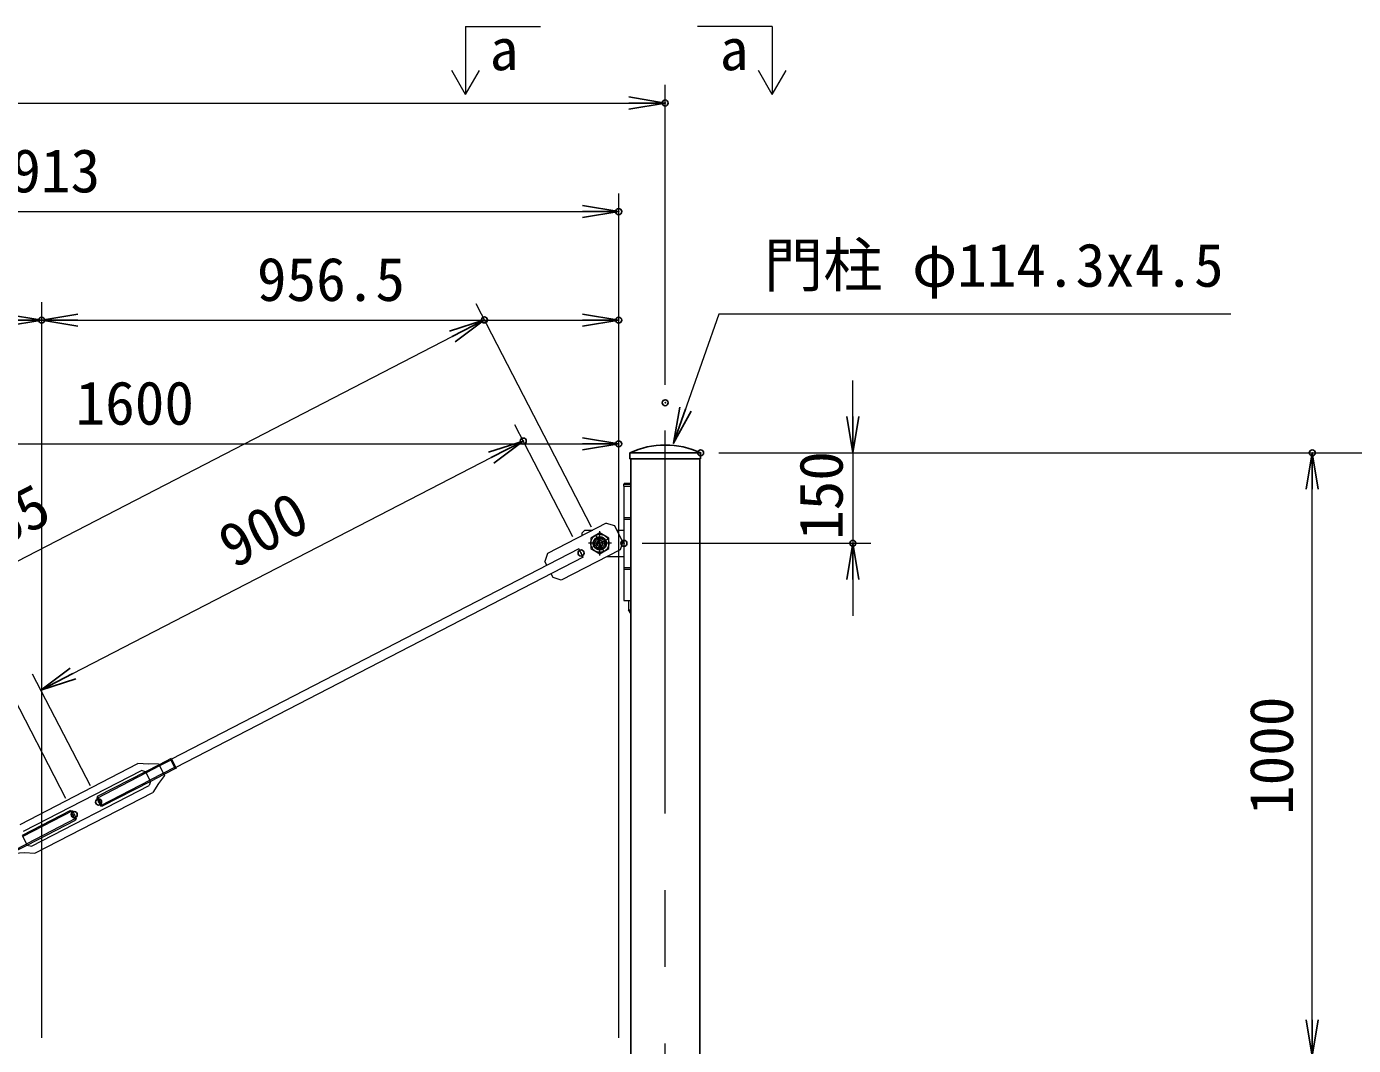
# Model space of a CAD drawing. Units: millimetres, scale not verified. Extents: x -6300 to 6300, y -4455 to 4455.
# Drawn here: x -380 to 1819, y -563 to 1126 of the extents above; entities that cross this region are included whole.
import ezdxf
from ezdxf.enums import TextEntityAlignment as Align

# ---------------------------------------------------------------- set-up
doc = ezdxf.new("R2010")
doc.units = ezdxf.units.MM
doc.header["$LTSCALE"] = 20
doc.header["$PDMODE"] = 32
doc.header["$PDSIZE"] = 10
doc.linetypes.add('DASHED', pattern=[7.5, 6, -1.5])
doc.linetypes.add('USER1', pattern=[50.8, 31.75, -6.35, 6.35, -6.35])
for name, color, linetype, lineweight in [('0-1_D-STR1', 1, 'Continuous', 25), ('0-2_D-BMK', 2, 'USER1', 13), ('0-3_D-TTL-TXT', 7, 'Continuous', 25), ('0-4_D-STR3', 3, 'Continuous', 13), ('0-6_D-STR-DIM', 7, 'Continuous', 13), ('0-8_Defpoints', 8, 'Continuous', 25), ('0-9_D-STR-TXT', 7, 'Continuous', 13)]:
    doc.layers.add(name, color=color, linetype=linetype, lineweight=lineweight)
doc.layers.add('0-7_0', color=7, linetype='Continuous')
doc.styles.add('ＭＳ ゴシック', font='')
doc.styles.get('ＭＳ ゴシック').set_extended_font_data('MS Gothic')

# ---------------------------------------------------------------- blocks, each defined once
blk = doc.blocks.new('_Open')
at = {"layer": '0-7_0'}
blk.add_line((-20, 3.333), (0, 0), dxfattribs=at)
blk.add_lwpolyline([(-20, -3.333), (0, 0), (-20, 0)], dxfattribs=at)

msp = doc.modelspace()

# ---------------------------------------------------------------- linework, layer by layer
at = {"layer": '0-1_D-STR1'}
for p, q in [((619.87, 419.48), (737.37, 419.48)), ((619.87, 419.48), (619.87, 409.48)), ((737.37, 419.48), (737.37, 409.48)), ((619.87, 409.48), (737.37, 409.48)), ((735.77, -2130.52), (735.77, 409.48))]:
    msp.add_line(p, q, dxfattribs=at)
msp.add_lwpolyline([(621.47, -1651.64), (621.47, -881.64), (621.47, 409.48)], dxfattribs=at)
msp.add_arc((678.62, 293.23), 139.25, 65.04567, 114.95433, dxfattribs=at)
at = {"layer": '0-2_D-BMK'}
for p, q in [((678.62, -2210.52), (678.62, 509.48)), ((570.29, 249.13), (570.29, 289.73)), ((589.87, 269.48), (551.67, 269.48)), ((584.51, 276.82), (556.08, 262.14)), ((577.64, 255.26), (562.95, 283.7))]:
    msp.add_line(p, q, dxfattribs=at)
at = {"layer": '0-4_D-STR3'}
for p, q in [((610.29, 364.48), (621.47, 364.48)), ((612.31, 369.48), (610.31, 367.48)), ((610.31, 367.48), (621.47, 367.48)), ((610.31, 364.48), (610.31, 367.48)), ((612.31, 369.48), (621.47, 369.48)), ((610.29, 312.48), (621.47, 312.48)), ((610.29, 309.48), (621.47, 309.48)), ((540.29, 286.48), (545.29, 291.48)), ((540.29, 286.48), (540.29, 282.13)), ((545.29, 291.48), (558.41, 291.48)), ((598.33, 291.48), (610.29, 291.48)), ((582.18, 247.48), (610.29, 247.48)), ((610.29, 229.48), (621.47, 229.48)), ((610.29, 226.48), (621.47, 226.48)), ((621.47, 153.36), (617.79, 159.48)), ((-390.81, -196.41), (-195.33, -95.47)), ((-384.85, -207.96), (-189.37, -107.02)), ((-182.63, -109.17), (-189.37, -107.02)), ((-182.63, -109.17), (-174.37, -125.16)), ((-161.33, -95.92), (-151.24, -115.47)), ((-372, -232.84), (-176.52, -131.9)), ((-174.37, -125.16), (-176.52, -131.9)), ((-366.03, -244.39), (-170.56, -143.45)), ((-386.99, -214.7), (-378.74, -230.69)), ((-378.74, -230.69), (-372, -232.84))]:
    msp.add_line(p, q, dxfattribs=at)
at = {"layer": '0-4_D-STR3', "color": 4}
for p, q in [((581.04, 303.16), (483.3, 252.7)), ((581.04, 303.16), (594.51, 298.87)), ((608.28, 272.21), (594.51, 298.87)), ((608.28, 272.21), (603.98, 258.74)), ((535.51, 260.56), (-139.78, -88.12)), ((542.88, 246.28), (-132.4, -102.42)), ((483.3, 252.7), (479, 239.22)), ((603.98, 258.74), (506.24, 208.27)), ((542.88, 246.28), (535.51, 260.56)), ((482.2, 233.03), (479, 239.22)), ((492.77, 212.57), (489.57, 218.75)), ((492.77, 212.57), (492.97, 212.57)), ((506.24, 208.27), (492.77, 212.57)), ((-140.22, -87.27), (-160.42, -97.7)), ((-140.82, -90.02), (-140.22, -87.27)), ((-140.22, -87.27), (-131.96, -103.27)), ((-182.62, -109.16), (-262.69, -150.51)), ((-140.82, -90.02), (-159.42, -99.63)), ((-134.55, -102.16), (-153.15, -111.77)), ((-131.96, -103.27), (-152.16, -113.69)), ((-140.82, -90.02), (-134.55, -102.16)), ((-134.55, -102.16), (-131.96, -103.27)), ((-181.62, -111.09), (-263.63, -153.42)), ((-175.36, -123.23), (-257.35, -165.57)), ((-174.36, -125.16), (-254.43, -166.5)), ((-262.69, -150.51), (-263.63, -153.42)), ((-263.63, -153.42), (-257.35, -165.57)), ((-262.69, -150.51), (-254.43, -166.5)), ((-306.93, -173.36), (-387.01, -214.7)), ((-304.01, -174.29), (-386.01, -216.63)), ((-306.93, -173.36), (-298.67, -189.35)), ((-257.35, -165.57), (-254.43, -166.5)), ((-297.75, -186.43), (-379.74, -228.77)), ((-378.75, -230.69), (-298.67, -189.35))]:
    msp.add_line(p, q, dxfattribs=at)
at = {"layer": '0-4_D-STR3', "linetype": 'DASHED'}
for p, q in [((-160.42, -97.7), (-182.63, -109.17)), ((-159.42, -99.63), (-181.64, -111.1)), ((-153.15, -111.77), (-175.37, -123.24)), ((-152.16, -113.69), (-174.37, -125.16)), ((-401.94, -240.23), (-379.73, -228.76)), ((-400.95, -242.16), (-378.74, -230.69))]:
    msp.add_line(p, q, dxfattribs=at)
at = {"layer": '0-4_D-STR3'}
for points in [[(610.29, 364.48), (610.29, 174.48), (621.47, 174.48)], [(617.79, 174.48), (617.79, 159.48), (621.47, 159.48)], [(-161.33, -95.92), (-177.87, -96.59), (-195.33, -95.47)], [(-151.24, -115.47), (-161.36, -128.57), (-170.56, -143.45)], [(-400.03, -243.94), (-383.49, -243.27), (-366.03, -244.39)]]:
    msp.add_lwpolyline(points, dxfattribs=at)
at = {"layer": '0-4_D-STR3', "linetype": 'DASHED'}
msp.add_lwpolyline([(570.29, 286.8), (555.29, 278.14), (555.29, 260.82), (570.29, 252.16), (585.29, 260.82), (585.29, 278.14)], close=True, dxfattribs=at)
at = {"layer": '0-4_D-STR3', "color": 4}
msp.add_lwpolyline([(-306.93, -173.36), (-304.01, -174.29), (-297.75, -186.43), (-298.67, -189.35)], dxfattribs=at)
at = {"layer": '0-4_D-STR3', "linetype": 'DASHED'}
for radius in [15, 10, 7.83]:
    msp.add_circle((570.29, 269.48), radius, dxfattribs=at)
at = {"layer": '0-4_D-STR3', "color": 4, "linetype": 'DASHED'}
msp.add_circle((570.29, 269.48), 11, dxfattribs=at)
at = {"layer": '0-6_D-STR-DIM'}
for p, q in [((347.76, 1126.27), (471.74, 1126.27)), ((856.08, 1126.27), (732.1, 1126.27)), ((347.76, 1013.47), (324.8, 1053.24)), ((856.08, 1013.47), (879.05, 1053.24)), ((678.62, 532.48), (678.62, 1029.48)), ((-3261.38, 999.48), (618.62, 999.48)), ((601.62, -550.52), (601.62, 849.48)), ((-1251.38, 819.48), (541.62, 819.48)), ((-354.88, -550.52), (-354.88, 669.48)), ((-354.88, -550.52), (-354.88, 669.48)), ((556.53, 296.08), (365.27, 666.51)), ((601.62, -550.52), (601.62, 669.48)), ((-294.88, 639.48), (541.62, 639.48)), ((-1136.33, -142.57), (325.72, 612.32)), ((989.66, 479.48), (989.66, 539.48)), ((525.43, 280.09), (429.59, 465.69)), ((601.62, -550.52), (601.62, 464.38)), ((-938.38, 434.38), (541.62, 434.38)), ((767.37, 419.48), (2001.22, 419.48)), ((767.37, 419.48), (1781.17, 419.48)), ((767.37, 419.48), (1019.66, 419.48)), ((989.66, 419.48), (989.66, 269.48)), ((-303.02, 53.63), (390.04, 411.5)), ((1751.17, -520.52), (1751.17, 359.48)), ((640.29, 269.48), (1019.66, 269.48)), ((989.66, 209.48), (989.66, 149.48)), ((-274.26, -132.84), (-370.09, 52.76)), ((-314.64, -153.7), (-410.48, 31.91))]:
    msp.add_line(p, q, dxfattribs=at)
for points in [[(347.76, 1126.27), (347.76, 1013.47), (370.72, 1053.24)], [(856.08, 1126.27), (856.08, 1013.47), (833.12, 1053.24)]]:
    msp.add_lwpolyline(points, dxfattribs=at)
at = {"layer": '0-8_Defpoints'}
for p in [(678.62, 999.48), (601.62, 819.48), (-354.88, 639.48), (379.04, 639.85), (601.62, 639.48), (678.62, 502.48), (443.36, 439.03), (601.62, 434.38), (737.37, 419.48), (1751.17, 419.48), (570.29, 269.43), (610.29, 269.48), (989.66, 269.48), (539.19, 253.43), (-300.88, -180.36), (-260.49, -159.49)]:
    msp.add_point(p, dxfattribs=at)
at = {"layer": '0-9_D-STR-TXT'}
msp.add_lwpolyline([(1616.12, 649.33), (767.65, 649.33), (692.96, 437.23)], dxfattribs=at)

# ---------------------------------------------------------------- block references
at = {"layer": '0-6_D-STR-DIM', "xscale": 3, "yscale": 3}
for p in [(678.62, 999.48), (601.62, 819.48), (-354.88, 639.48), (601.62, 639.48), (601.62, 434.38)]:
    msp.add_blockref('_Open', p, dxfattribs=at)
for p, rotation in [((-354.88, 639.48), 180), ((379.04, 639.85), 27.30843), ((989.66, 419.48), 270), ((443.36, 439.03), 27.30999), ((1751.17, 419.48), 90), ((989.66, 269.48), 90), ((-356.33, 26.11), 207.30999), ((1751.17, -580.52), 270)]:
    msp.add_blockref('_Open', p, dxfattribs=dict(at, rotation=rotation))
at = {"layer": '0-9_D-STR-TXT', "xscale": 3, "yscale": 3, "rotation": 250.59993}
msp.add_blockref('_Open', (692.3, 435.35), dxfattribs=at)

# ---------------------------------------------------------------- texts
at = {"layer": '0-3_D-TTL-TXT', "style": 'ＭＳ ゴシック'}
for p in [(387.88, 1033.18), (769.18, 1033.18)]:
    msp.add_text('a', height=69.21, dxfattribs=at).set_placement(p, align=Align.BOTTOM_LEFT)
at = {"layer": '0-6_D-STR-DIM', "style": 'ＭＳ ゴシック'}
for s, p in [('1913', (-454.26, 829.6)), ('956.5', (1.91, 649.6)), ('1600', (-298.73, 444.5))]:
    msp.add_text(s, height=72.14, dxfattribs=at).set_placement(p, align=Align.BOTTOM_LEFT)
for s, rotation, p in [('150', 90, (994.56, 275.14)), ('1765', 27.308, (-498.25, 198.28)), ('900', 27.31, (-26.6, 207.75)), ('1000', 90, (1741.05, -180.87))]:
    msp.add_text(s, height=72.14, rotation=rotation, dxfattribs=at).set_placement(p, align=Align.BOTTOM_LEFT)
at = {"layer": '0-9_D-STR-TXT', "style": 'ＭＳ ゴシック'}
msp.add_text('門柱 φ114.3x4.5', height=72.14, dxfattribs=at).set_placement((842.13, 673.16), align=Align.BOTTOM_LEFT)

doc.saveas('drawing.dxf')
